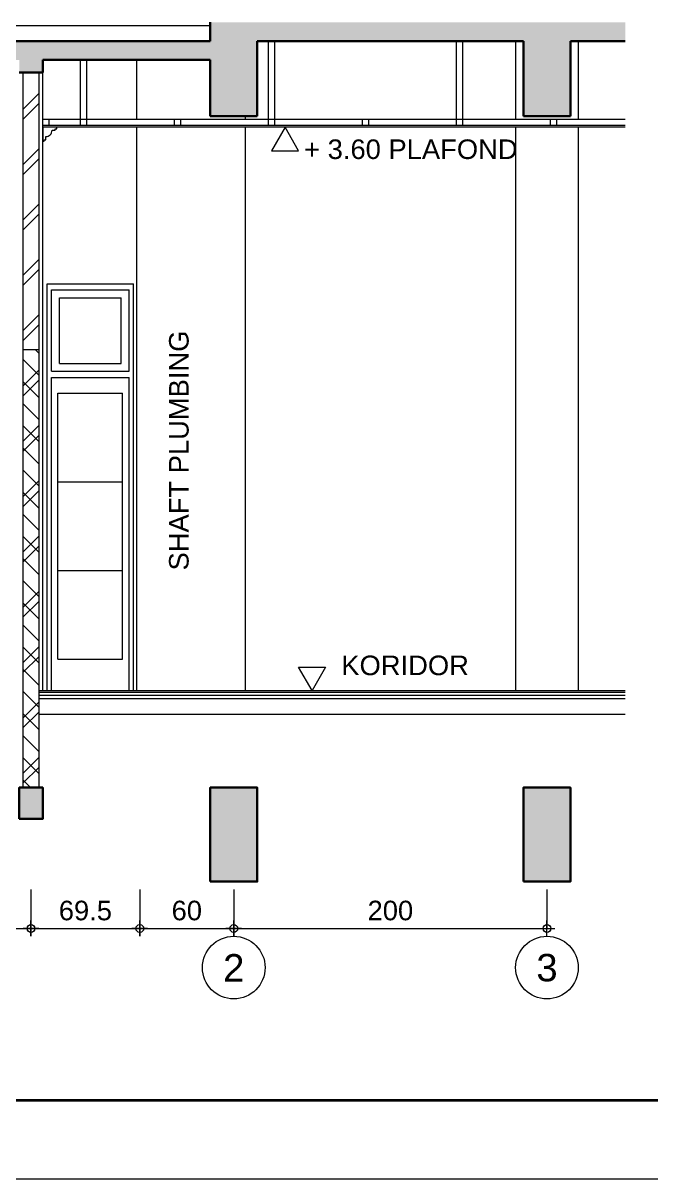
# Model space of a CAD drawing. Header units: millimetres. Extents: x -11 to 1625, y -267 to 180.
# Drawn here: x 1142.88 to 1150.9, y -47 to -32.23 of the extents above; entities that cross this region are included whole.
import ezdxf
from ezdxf.enums import TextEntityAlignment as Align

# ---------------------------------------------------------------- set-up
doc = ezdxf.new("R2010")
doc.units = ezdxf.units.MM
for name, color, linetype, lineweight in [('ars', 11, 'Continuous', 5), ('blk', 1, 'Continuous', 30), ('GRS KOP', 1, 'Continuous', 35), ('kop', 7, 'Continuous', 20), ('kus', 63, 'Continuous', 15), ('lan', 7, 'Continuous', 15), ('not', 7, 'Continuous', 20), ('pla', 213, 'Continuous', 15), ('sol kol', 8, 'Continuous', 0), ('tem', 5, 'Continuous', 20), ('u', 6, 'Continuous', 20)]:
    doc.layers.add(name, color=color, linetype=linetype, lineweight=lineweight)
doc.styles.add('BARU', font='complex.shx')
doc.styles.add('S', font='SIMPLEX', dxfattribs={"width": 1.1})
doc.styles.get("Standard").update_dxf_attribs({"font": 'ARIALUNI.TTF'})
doc.linetypes.add('BATTING', pattern='A,0.0001,-0.1,[134,ltypeshp.shx,S=0.1,R=0,X=-0.1,Y=0],-0.2,[134,ltypeshp.shx,S=0.1,R=180,X=0.1,Y=0],-0.1', length=0.4001)
doc.dimstyles.new('SK 50', dxfattribs={"dimtxt": 0.25, "dimasz": 0.1, "dimexe": 0, "dimexo": 0, "dimgap": 0.1, "dimtad": 1, "dimdec": 0, "dimlfac": 50, "dimzin": 12, "dimdsep": 46, "dimtxsty": 'Standard', "dimblk": 'BULAT', "dimcen": 0.1, "dimclrd": 256, "dimclre": 256, "dimclrt": 256, "dimadec": 0, "dimazin": 3, "dimtfac": 1, "dimtdec": 0, "dimtofl": 0, "dimtmove": 0, "dimatfit": 3, "dimldrblk": 'BULAT', "dimfxl": 0, "dimtolj": 1, "dimtzin": 0, "dimlwd": -1, "dimlwe": -1, "dimarcsym": 0})

# ---------------------------------------------------------------- blocks, each defined once
blk = doc.blocks.new('kop')
at = {"layer": 'GRS KOP'}
blk.add_lwpolyline([(1, 54), (83, 54), (83, 1), (1, 1)], close=True, dxfattribs=at)
at = {"layer": 'kop', "color": 7}
blk.add_line((0, 0), (84, 0), dxfattribs=at)
at = {"layer": 'kop', "style": 'BARU', "flags": 4}
for p, height in [((73.8, 5.4), 0.35), ((80.303, 5.382), 0.25), ((73.8, 4.9), 0.35), ((80.303, 4.882), 0.25), ((73.8, 4.4), 0.35), ((80.303, 4.382), 0.25)]:
    blk.add_attdef('-', p, '', height=height, dxfattribs=at)
at = {"layer": 'kop', "flags": 4}
for tag, p in [('AR-00', (78.057, 2.648)), ('00', (81.238, 2.647))]:
    blk.add_attdef(tag, text='', height=0.35, dxfattribs=at).set_placement(p, align=Align.MIDDLE)
blk = doc.blocks.new('BULAT')
for p, q in [((-1, 0), (1, 0)), ((0, -1), (0, 1))]:
    blk.add_line(p, q)
blk.add_circle((0, 0), 0.5)
blk = doc.blocks.new('*D183')
at = {"layer": 'Defpoints', "color": 0, "ltscale": 0.15}
for p in [(1145.574, -43.3), (1149.574, -43.3), (1149.574, -43.8)]:
    blk.add_point(p, dxfattribs=at)
at = {"layer": 'u', "ltscale": 0.15}
for p, q in [((1145.574, -43.3), (1145.574, -43.8)), ((1149.574, -43.3), (1149.574, -43.8)), ((1145.674, -43.8), (1149.474, -43.8))]:
    blk.add_line(p, q, dxfattribs=at)
at = {"layer": 'u', "ltscale": 0.15, "xscale": 0.1, "yscale": 0.1, "zscale": 0.1, "rotation": 180}
blk.add_blockref('BULAT', (1145.574, -43.8), dxfattribs=at)
at = {"layer": 'u', "ltscale": 0.15, "xscale": 0.1, "yscale": 0.1, "zscale": 0.1}
blk.add_blockref('BULAT', (1149.574, -43.8), dxfattribs=at)
at = {"layer": 'u', "ltscale": 0.15, "insert": (1147.574, -43.572), "char_height": 0.25, "attachment_point": 5}
blk.add_mtext('\\A1;200', dxfattribs=at)
blk = doc.blocks.new('PEILA')
blk.add_lwpolyline([(-0.188, -0.325), (0.188, -0.325), (0, 0)], close=True)
at = {"style": 'S', "width": 1.1, "flags": 4}
blk.add_attdef('CAT', (0.265, -0.289), '', height=0.2, dxfattribs=at)
blk = doc.blocks.new('NAV')
blk.add_circle((0, -0.4), 0.4)
at = {"style": 'S', "width": 0.75, "flags": 4}
blk.add_attdef('AV', text='', height=0.3, dxfattribs=at).set_placement((0, -0.4), align=Align.MIDDLE)
blk = doc.blocks.new('*D192')
at = {"layer": 'Defpoints', "color": 0, "ltscale": 0.15}
for p in [(1139.774, -43.3), (1142.984, -43.3), (1142.984, -43.8)]:
    blk.add_point(p, dxfattribs=at)
at = {"layer": 'u', "ltscale": 0.15}
for p, q in [((1139.774, -43.3), (1139.774, -43.8)), ((1142.984, -43.3), (1142.984, -43.8)), ((1139.874, -43.8), (1142.884, -43.8))]:
    blk.add_line(p, q, dxfattribs=at)
at = {"layer": 'u', "ltscale": 0.15, "xscale": 0.1, "yscale": 0.1, "zscale": 0.1, "rotation": 180}
blk.add_blockref('BULAT', (1139.774, -43.8), dxfattribs=at)
at = {"layer": 'u', "ltscale": 0.15, "xscale": 0.1, "yscale": 0.1, "zscale": 0.1}
blk.add_blockref('BULAT', (1142.984, -43.8), dxfattribs=at)
at = {"layer": 'u', "ltscale": 0.15, "insert": (1141.374, -43.572), "char_height": 0.25, "attachment_point": 5}
blk.add_mtext('\\A1;160.5', dxfattribs=at)
blk = doc.blocks.new('*D193')
at = {"layer": 'Defpoints', "color": 0, "ltscale": 0.15}
for p in [(1144.374, -43.3), (1145.574, -43.3), (1145.574, -43.8)]:
    blk.add_point(p, dxfattribs=at)
at = {"layer": 'u', "ltscale": 0.15}
for p, q in [((1144.374, -43.3), (1144.374, -43.8)), ((1145.574, -43.3), (1145.574, -43.8)), ((1144.474, -43.8), (1145.474, -43.8))]:
    blk.add_line(p, q, dxfattribs=at)
at = {"layer": 'u', "ltscale": 0.15, "xscale": 0.1, "yscale": 0.1, "zscale": 0.1, "rotation": 180}
blk.add_blockref('BULAT', (1144.374, -43.8), dxfattribs=at)
at = {"layer": 'u', "ltscale": 0.15, "xscale": 0.1, "yscale": 0.1, "zscale": 0.1}
blk.add_blockref('BULAT', (1145.574, -43.8), dxfattribs=at)
at = {"layer": 'u', "ltscale": 0.15, "insert": (1144.974, -43.572), "char_height": 0.25, "attachment_point": 5}
blk.add_mtext('\\A1;60', dxfattribs=at)
blk = doc.blocks.new('*D194')
at = {"layer": 'Defpoints', "color": 0, "ltscale": 0.15}
for p in [(1142.984, -43.3), (1144.374, -43.3), (1144.374, -43.8)]:
    blk.add_point(p, dxfattribs=at)
at = {"layer": 'u', "ltscale": 0.15}
for p, q in [((1142.984, -43.3), (1142.984, -43.8)), ((1144.374, -43.3), (1144.374, -43.8)), ((1143.084, -43.8), (1144.274, -43.8))]:
    blk.add_line(p, q, dxfattribs=at)
at = {"layer": 'u', "ltscale": 0.15, "xscale": 0.1, "yscale": 0.1, "zscale": 0.1, "rotation": 180}
blk.add_blockref('BULAT', (1142.984, -43.8), dxfattribs=at)
at = {"layer": 'u', "ltscale": 0.15, "xscale": 0.1, "yscale": 0.1, "zscale": 0.1}
blk.add_blockref('BULAT', (1144.374, -43.8), dxfattribs=at)
at = {"layer": 'u', "ltscale": 0.15, "insert": (1143.679, -43.572), "char_height": 0.25, "attachment_point": 5}
blk.add_mtext('\\A1;69.5', dxfattribs=at)
blk = doc.blocks.new('PEIL')
blk.add_lwpolyline([(-0.188, 0.325), (0.188, 0.325), (0, 0)], close=True)
at = {"style": 'S', "width": 1.1, "flags": 4}
blk.add_attdef('CAT', (0.265, 0.036), '', height=0.2, dxfattribs=at)

msp = doc.modelspace()

# ---------------------------------------------------------------- hatches: boundary and pattern name
at = {"layer": 'ars'}
h = msp.add_hatch(dxfattribs=at)
h.set_pattern_fill('TEMBOK', color=256, scale=0.5)
h.set_pattern_definition([(45, (1114.9923, -140.418), (-0.3535534, 0.3535534), []), (45, (1115.1173, -140.418), (-0.3535534, 0.3535534), [])])
h.paths.add_polyline_path([(1142.8838433, -42.0000001), (1142.8838433, -32.8600001), (1143.0838433, -32.8600001), (1143.0838433, -42.0000001)])
h = msp.add_hatch(dxfattribs=at)
h.set_pattern_fill('_USER', color=256, scale=0.2, angle=135, pattern_type=0)
h.set_pattern_definition([(135, (948.209, -51.44166), (-0.14142136, -0.14142136), [])])
h.paths.add_polyline_path([(1143.0838433, -36.4000001), (1142.8838433, -36.4000001), (1142.8838433, -42.0000001), (1143.0838433, -42.0000001)])
at = {"layer": 'sol kol'}
h = msp.add_hatch(color=256, dxfattribs=at)
h.dxf.hatch_style = 1
h.paths.add_polyline_path([(1150.5738433, -32.4600001), (1150.5738433, -32.2200001), (1145.2738433, -32.2200001), (1145.2738433, -32.4600001), (1136.8738433, -32.4600001), (1136.8738433, -32.2200001), (1136.2738433, -32.2200001), (1136.2738433, -33.4200001), (1136.8738433, -33.4200001), (1136.8738433, -32.7000001), (1139.6238433, -32.7000001), (1139.6238433, -32.8600001), (1139.9238433, -32.8600001), (1139.9238433, -32.7000001), (1142.8338433, -32.7000001), (1142.8338433, -32.8600001), (1143.1338433, -32.8600001), (1143.1338433, -32.7000001), (1145.2738433, -32.7000001), (1145.2738433, -33.4200001), (1145.8738433, -33.4200001), (1145.8738433, -32.4600001), (1149.2738433, -32.4600001), (1149.2738433, -33.4200001), (1149.8738433, -33.4200001), (1149.8738433, -32.4600001)])
h = msp.add_hatch(color=256, dxfattribs=at)
h.dxf.hatch_style = 1
h.paths.add_polyline_path([(1143.1338433, -42.0000001), (1142.8338433, -42.0000001), (1142.8338433, -42.4000001), (1143.1338433, -42.4000001)])
h = msp.add_hatch(color=256, dxfattribs=at)
h.dxf.hatch_style = 1
h.paths.add_polyline_path([(1145.2738433, -43.2000001), (1145.8738433, -43.2000001), (1145.8738433, -42.0000001), (1145.2738433, -42.0000001)])
h = msp.add_hatch(color=256, dxfattribs=at)
h.dxf.hatch_style = 1
h.paths.add_polyline_path([(1149.2738433, -43.2000001), (1149.8738433, -43.2000001), (1149.8738433, -42.0000001), (1149.2738433, -42.0000001)])

# ---------------------------------------------------------------- linework, layer by layer
at = {"layer": 'ars'}
for p, q in [((1150.5738433, -33.5600001), (1143.1338433, -33.5600001)), ((1142.8838433, -36.4000001), (1143.0838433, -36.4000001)), ((1143.0838433, -40.7600001), (1150.5738433, -40.7600001)), ((1143.0838433, -40.7800001), (1150.5738433, -40.7800001))]:
    msp.add_line(p, q, dxfattribs=at)
at = {"layer": 'ars', "linetype": 'BATTING', "ltscale": 0.1}
msp.add_line((1143.0838433, -40.8200001), (1150.5738433, -40.8200001), dxfattribs=at)
at = {"layer": 'ars'}
msp.add_lwpolyline([(1142.8838433, -42.0000001), (1142.8838433, -32.8600001), (1143.0838433, -32.8600001), (1143.0838433, -42.0000001)], close=True, dxfattribs=at)
at = {"layer": 'blk'}
for p, q in [((1145.2738433, -32.2200001), (1145.2738433, -32.4600001)), ((1136.8738433, -32.4600001), (1145.2738433, -32.4600001)), ((1145.8738433, -32.4600001), (1149.2738433, -32.4600001)), ((1145.8738433, -32.4600001), (1145.8738433, -33.4200001)), ((1149.2738433, -32.4600001), (1149.2738433, -33.4200001)), ((1149.8738433, -32.4600001), (1150.5738433, -32.4600001)), ((1149.8738433, -32.4600001), (1149.8738433, -33.4200001)), ((1143.1338433, -32.7000001), (1145.2738433, -32.7000001)), ((1143.1338433, -32.8600001), (1143.1338433, -32.7000001)), ((1145.2738433, -32.7000001), (1145.2738433, -33.4200001)), ((1142.8338433, -32.8600001), (1143.1338433, -32.8600001)), ((1145.2738433, -33.4200001), (1145.8738433, -33.4200001)), ((1149.2738433, -33.4200001), (1149.8738433, -33.4200001))]:
    msp.add_line(p, q, dxfattribs=at)
for points in [[(1142.8338433, -42.4000001), (1143.1338433, -42.4000001), (1143.1338433, -42.0000001), (1142.8338433, -42.0000001)], [(1145.2738433, -43.2000001), (1145.8738433, -43.2000001), (1145.8738433, -42.0000001), (1145.2738433, -42.0000001)], [(1149.2738433, -43.2000001), (1149.8738433, -43.2000001), (1149.8738433, -42.0000001), (1149.2738433, -42.0000001)]]:
    msp.add_lwpolyline(points, close=True, dxfattribs=at)
at = {"layer": 'kus'}
for p, q in [((1143.1914674, -40.7600001), (1143.1914674, -35.5600001)), ((1143.1914674, -35.5600001), (1144.294554, -35.5600001)), ((1144.294554, -40.7600001), (1144.294554, -35.5600001)), ((1143.248036, -35.6400001), (1144.2379855, -35.6400001)), ((1143.248036, -36.6800001), (1143.248036, -35.6400001)), ((1143.348036, -35.7400001), (1144.1379855, -35.7400001)), ((1143.348036, -36.5800001), (1143.348036, -35.7400001)), ((1144.1379855, -36.5800001), (1144.1379855, -35.7400001)), ((1144.2379855, -36.6800001), (1144.2379855, -35.6400001)), ((1143.348036, -36.5800001), (1144.1379855, -36.5800001)), ((1143.248036, -36.6800001), (1144.2379855, -36.6800001)), ((1143.248036, -40.7600001), (1143.248036, -36.7600001)), ((1143.248036, -36.7600001), (1144.2379855, -36.7600001)), ((1144.2379855, -40.7600001), (1144.2379855, -36.7600001)), ((1143.328036, -36.9600001), (1144.1531327, -36.9600001)), ((1143.328036, -40.3600001), (1143.328036, -36.9600001)), ((1144.1531327, -40.3600001), (1144.1531327, -36.9600001)), ((1143.328036, -38.0933334), (1144.1531327, -38.0933334)), ((1143.328036, -39.2266668), (1144.1531327, -39.2266668)), ((1143.328036, -40.3600001), (1144.1531327, -40.3600001))]:
    msp.add_line(p, q, dxfattribs=at)
at = {"layer": 'lan'}
for p, q in [((1139.9238433, -32.2600001), (1145.2738433, -32.2600001)), ((1143.1338433, -40.7600001), (1143.1338433, -32.8600001)), ((1143.0838433, -40.8600001), (1150.5738433, -40.8600001)), ((1143.0838433, -41.0600001), (1150.5738433, -41.0600001))]:
    msp.add_line(p, q, dxfattribs=at)
msp.add_lwpolyline([(1143.2938433, -33.6000001), (1143.2938433, -33.5800001), (1143.3138433, -33.5800001), (1143.3138433, -33.5600001), (1143.1338433, -33.5600001), (1143.1338433, -33.7400001), (1143.1538433, -33.7400001), (1143.1538433, -33.7200001), (1143.1738433, -33.7200001), (1143.1738433, -33.6800001, 0.4142135624), (1143.2538433, -33.6000001)], format="xyb", close=True, dxfattribs=at)
at = {"layer": 'pla'}
for p, q in [((1146.0138433, -32.4600001), (1146.0138433, -33.5400001)), ((1146.0938433, -32.4600001), (1146.0938433, -33.5400001)), ((1148.4138433, -32.4600001), (1148.4138433, -33.5400001)), ((1148.4938433, -32.4600001), (1148.4938433, -33.5400001)), ((1143.6138433, -32.7000001), (1143.6138433, -33.5400001)), ((1143.6938433, -32.7000001), (1143.6938433, -33.5400001)), ((1150.5738433, -33.4600001), (1143.1338433, -33.4600001)), ((1143.2138433, -33.4600001), (1143.2138433, -33.5400001)), ((1144.8138433, -33.4600001), (1144.8138433, -33.5400001)), ((1144.8938433, -33.4600001), (1144.8938433, -33.5400001)), ((1147.2138433, -33.4600001), (1147.2138433, -33.5400001)), ((1147.2938433, -33.4600001), (1147.2938433, -33.5400001)), ((1149.6138433, -33.4600001), (1149.6138433, -33.5400001)), ((1149.6938433, -33.4600001), (1149.6938433, -33.5400001)), ((1150.5738433, -33.5400001), (1143.1338433, -33.5400001))]:
    msp.add_line(p, q, dxfattribs=at)
at = {"layer": 'tem'}
for p, q in [((1149.1738433, -32.4600001), (1149.1738433, -33.4600001)), ((1149.9738433, -32.4600001), (1149.9738433, -33.4600001)), ((1144.3299094, -32.7000001), (1144.3299094, -33.4600001)), ((1145.7238433, -33.4600001), (1145.7238433, -33.4200001)), ((1144.3299094, -33.5600001), (1144.3299094, -40.7600001)), ((1145.7238433, -40.7600001), (1145.7238433, -33.5600001)), ((1149.1738433, -33.5600001), (1149.1738433, -40.7600001)), ((1149.9738433, -33.5600001), (1149.9738433, -40.7600001))]:
    msp.add_line(p, q, dxfattribs=at)

# ---------------------------------------------------------------- block references
at = {"layer": 'kop'}
msp.add_blockref('kop', (1079.214162, -47.0000001), dxfattribs=at)
at = {"layer": 'not'}
ref = msp.add_blockref('PEILA', (1146.2285592, -33.5600001), dxfattribs=dict(at, xscale=0.9237604307034012, yscale=0.9237604307034012, zscale=0.9237604307034012))
ref.add_attrib('CAT', '+ 3.60 PLAFOND', (1146.4719046, -33.966552), dxfattribs={"layer": '0', "height": 0.25, "flags": 4})
ref = msp.add_blockref('PEIL', (1146.5733652, -40.7600001), dxfattribs=dict(at, xscale=0.9237604307034012, yscale=0.9237604307034012, zscale=0.9237604307034012))
ref.add_attrib('CAT', ' KORIDOR', (1146.8500388, -40.5626942), dxfattribs={"layer": '0', "height": 0.25, "flags": 4})
ref = msp.add_blockref('NAV', (1145.5738433, -43.9000001), dxfattribs=at)
ref.add_attrib('AV', '2', dxfattribs={"layer": '0', "height": 0.35, "flags": 4}).set_placement((1145.5738433, -44.3000001), align=Align.MIDDLE)
ref = msp.add_blockref('NAV', (1149.5738433, -43.9000001), dxfattribs=at)
ref.add_attrib('AV', '3', dxfattribs={"layer": '0', "height": 0.35, "flags": 4}).set_placement((1149.5738433, -44.3000001), align=Align.MIDDLE)

# ---------------------------------------------------------------- texts
at = {"layer": 'not', "insert": (1144.7472881, -39.287531), "char_height": 0.25, "attachment_point": 1, "rotation": 90}
msp.add_mtext_dynamic_manual_height_columns('\\pi0.062906;SHAFT PLUMBING', width=3.15377864, gutter_width=4.3707989, heights=[0], dxfattribs=at)

# ---------------------------------------------------------------- dimensions: what is measured, and where the dimension line sits
at = {"layer": 'u', "ltscale": 0.15}
for base, p1, p2, picture, middle in [((1142.9838433, -43.8000001), (1139.7738433, -43.3000001), (1142.9838433, -43.3000001), '*D192', (1141.3738433, -43.8000001)), ((1144.3738433, -43.8000001), (1142.9838433, -43.3000001), (1144.3738433, -43.3000001), '*D194', (1143.6788433, -43.8000001)), ((1145.5738433, -43.8000001), (1144.3738433, -43.3000001), (1145.5738433, -43.3000001), '*D193', (1144.9738433, -43.8000001))]:
    dim = msp.add_linear_dim(base=base, p1=p1, p2=p2, dimstyle='SK 50', override={"dimdec": 1}, dxfattribs=at)
    dim.commit()
    dim.dimension.update_dxf_attribs({"geometry": picture, "text_midpoint": middle, "dimtype": 160})
dim = msp.add_linear_dim(base=(1149.5738433, -43.8000001), p1=(1145.5738433, -43.3000001), p2=(1149.5738433, -43.3000001), dimstyle='SK 50', dxfattribs=at)
dim.commit()
dim.dimension.update_dxf_attribs({"geometry": '*D183', "text_midpoint": (1147.5738433, -43.8000001), "dimtype": 160})

doc.saveas('drawing.dxf')
